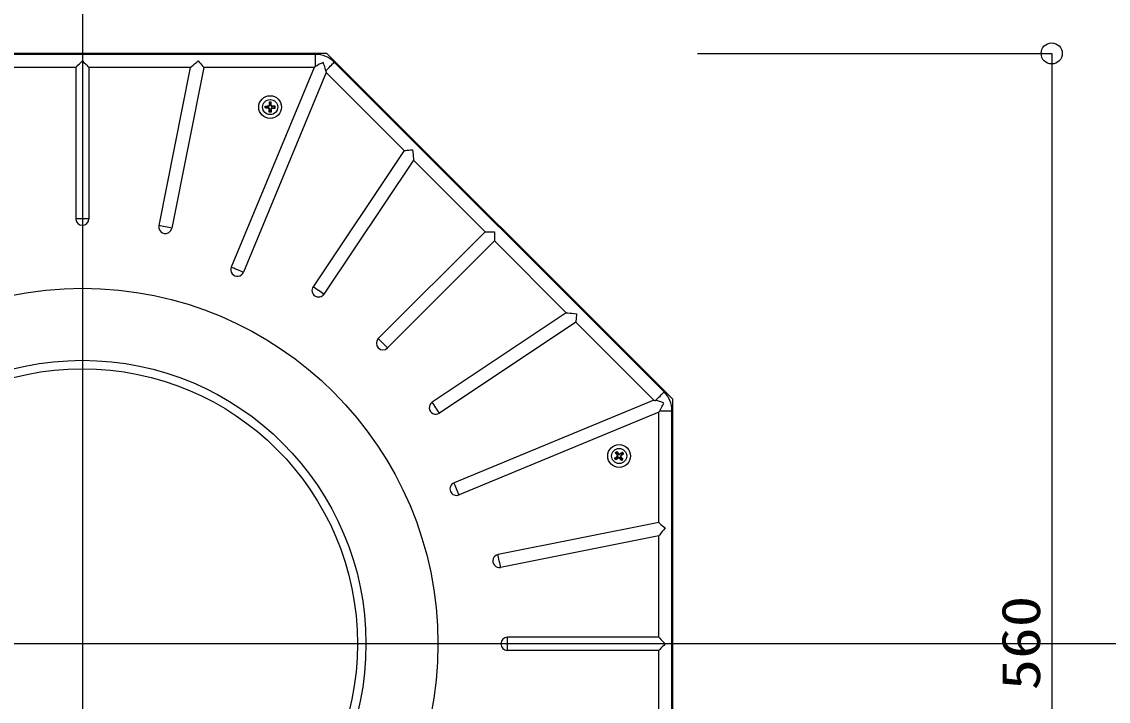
# Model space of a CAD drawing. Units: millimetres at full size; details may follow other scales. Extents: x -1447 to 1447, y -1005 to 1005.
# Drawn here: x -55 to 460, y 296 to 619 of the extents above; entities that cross this region are included whole.
import ezdxf
from ezdxf.enums import TextEntityAlignment as Align

# ---------------------------------------------------------------- set-up
doc = ezdxf.new("R2010")
doc.units = ezdxf.units.MM
doc.header["$LTSCALE"] = 7.8
doc.layers.add('F-F', color=134, linetype='Continuous')
doc.styles.add('ＭＳ ゴシック', font='')
doc.styles.get('ＭＳ ゴシック').set_extended_font_data('MS Gothic')

msp = doc.modelspace()

# ---------------------------------------------------------------- linework, layer by layer
at = {"layer": 'F-F', "color": 7}
for p, q in [((-26.105, 714.518), (-26.105, -667.201)), ((497.791, 323.519), (-550, 323.519))]:
    msp.add_line(p, q, dxfattribs=at)
at = {"layer": 'F-F'}
for p, q in [((84.472, 603.065), (-136.681, 603.065)), ((84.472, 597.331), (84.472, 603.065)), ((249.754, 442.999), (93.376, 599.377)), ((-29.215, 596.845), (-77.301, 596.845)), ((-29.215, 596.845), (-29.215, 525.119)), ((25.092, 596.845), (-22.994, 596.845)), ((25.092, 596.845), (10.175, 521.852)), ((83.744, 596.845), (31.435, 596.845)), ((83.744, 596.845), (44.518, 502.144)), ((126.48, 557.476), (89.491, 594.464)), ((60.79, 577.855), (60.59, 577.671)), ((60.797, 578.372), (60.603, 578.562)), ((60.79, 577.855), (60.797, 578.372)), ((61.448, 577.811), (60.79, 577.855)), ((60.797, 578.372), (61.457, 578.397)), ((62.253, 577.756), (61.448, 577.811)), ((61.457, 578.397), (62.241, 578.426)), ((62.241, 578.426), (62.059, 578.616)), ((62.063, 577.572), (62.253, 577.756)), ((62.605, 577.393), (62.415, 577.209)), ((62.422, 578.964), (62.604, 578.774)), ((62.635, 576.587), (62.605, 577.393)), ((63.276, 577.383), (63.222, 576.578)), ((63.46, 577.193), (63.276, 577.383)), ((63.319, 578.763), (63.278, 579.573)), ((63.319, 578.763), (63.506, 578.948)), ((63.639, 577.735), (64.445, 577.766)), ((63.639, 577.735), (63.824, 577.545)), ((63.859, 578.589), (63.671, 578.405)), ((64.445, 577.766), (65.105, 577.79)), ((65.105, 577.79), (65.112, 578.308)), ((65.105, 577.79), (65.299, 577.601)), ((65.112, 578.308), (65.312, 578.491)), ((62.66, 575.928), (62.47, 575.734)), ((62.66, 575.928), (62.635, 576.587)), ((63.177, 575.92), (62.66, 575.928)), ((63.222, 576.578), (63.177, 575.92)), ((63.177, 575.92), (63.361, 575.72)), ((126.48, 557.476), (83.312, 492.871)), ((164.967, 518.989), (130.965, 552.991)), ((164.967, 518.989), (114.249, 468.271)), ((164.967, 518.989), (169.366, 518.989)), ((169.366, 518.989), (169.366, 514.59)), ((203.368, 480.588), (169.366, 514.59)), ((203.368, 480.588), (139.792, 438.108)), ((244.841, 439.114), (207.853, 476.103)), ((244.841, 439.114), (150.14, 399.888)), ((253.9, 207.537), (253.9, 439.5)), ((247.221, 381.058), (247.221, 433.367)), ((247.708, 434.095), (253.442, 434.095)), ((253.442, 212.942), (253.442, 434.095)), ((226.921, 414.158), (226.653, 414.2)), ((227.297, 413.616), (226.921, 414.158)), ((227.081, 411.925), (227.692, 412.451)), ((227.756, 412.953), (227.297, 413.616)), ((227.331, 414.475), (227.358, 414.745)), ((227.692, 412.451), (227.43, 412.484)), ((227.494, 412.986), (227.756, 412.953)), ((227.761, 413.975), (228.273, 413.38)), ((228.273, 413.38), (228.308, 413.64)), ((228.806, 413.574), (228.771, 413.313)), ((229.409, 412.217), (229.148, 412.248)), ((229.208, 412.747), (229.816, 413.284)), ((229.208, 412.747), (229.469, 412.715)), ((229.816, 413.284), (230.313, 413.723)), ((230.313, 413.723), (230.581, 413.697)), ((226.581, 411.494), (226.311, 411.522)), ((226.581, 411.494), (227.081, 411.925)), ((226.897, 411.085), (226.581, 411.494)), ((226.897, 411.085), (226.856, 410.817)), ((227.439, 411.461), (226.897, 411.085)), ((228.103, 411.92), (227.439, 411.461)), ((228.069, 411.657), (228.103, 411.92)), ((228.605, 411.856), (228.571, 411.593)), ((228.605, 411.856), (229.131, 411.244)), ((229.131, 411.244), (229.561, 410.744)), ((229.561, 410.744), (229.534, 410.474)), ((229.561, 410.744), (229.97, 411.061)), ((229.97, 411.061), (230.238, 411.019)), ((247.221, 381.058), (171.015, 365.899)), ((247.221, 326.629), (247.221, 374.715)), ((247.221, 326.629), (175.495, 326.629)), ((247.221, 272.322), (247.221, 320.408))]:
    msp.add_line(p, q, dxfattribs=at)
at = {"layer": 'F-F', "color": 4}
for p, q in [((265.523, 603.523), (433.557, 603.523)), ((433.557, 603.523), (433.557, 43.514))]:
    msp.add_line(p, q, dxfattribs=at)
at = {"layer": 'F-F'}
for points in [[(253.9, 439.5), (89.877, 603.523), (-142.086, 603.523), (-306.109, 439.5)], [(-29.215, 596.845), (-28.74, 597.32), (-28.169, 597.89), (-27.524, 598.536), (-26.827, 599.232), (-26.105, 599.955)], [(-26.105, 599.955), (-25.382, 599.232), (-24.685, 598.536), (-24.04, 597.89), (-23.47, 597.32), (-22.994, 596.845)], [(25.092, 596.845), (25.671, 597.32), (26.367, 597.89), (27.153, 598.536), (28.002, 599.232), (28.882, 599.955)], [(28.882, 599.955), (29.475, 599.232), (30.047, 598.536), (30.576, 597.89), (31.045, 597.32), (31.435, 596.845)], [(89.321, 595.322), (89.779, 595.78), (90.301, 596.302), (90.862, 596.864), (91.438, 597.44), (92.002, 598.004), (92.529, 598.53), (92.994, 598.995), (93.376, 599.377)], [(-22.994, 596.845), (-22.994, 525.119), (-29.215, 525.119)], [(31.435, 596.845), (16.276, 520.638), (15.678, 520.757), (14.942, 520.903), (14.109, 521.069), (13.226, 521.245), (12.343, 521.42), (11.51, 521.586), (10.773, 521.733), (10.175, 521.852)], [(89.321, 595.322), (89.382, 595.015), (89.439, 594.729), (89.491, 594.464), (50.265, 499.764), (49.702, 499.997), (49.008, 500.284), (48.223, 500.609), (47.392, 500.954), (46.56, 501.298), (45.775, 501.623), (45.081, 501.911), (44.518, 502.144)], [(83.744, 596.845), (83.968, 596.994), (84.211, 597.157), (84.472, 597.331)], [(60.59, 577.671), (60.592, 577.783), (60.593, 577.894), (60.595, 578.005), (60.597, 578.117), (60.598, 578.228), (60.6, 578.339), (60.602, 578.451), (60.603, 578.562)], [(62.402, 577.549), (62.173, 577.564), (61.944, 577.58), (61.716, 577.595), (61.488, 577.611), (61.262, 577.626), (61.036, 577.641), (60.812, 577.656), (60.59, 577.671)], [(60.603, 578.562), (60.823, 578.57), (61.045, 578.579), (61.267, 578.587), (61.491, 578.595), (61.716, 578.604), (61.942, 578.612), (62.168, 578.62), (62.395, 578.629)], [(62.652, 580.441), (62.541, 580.442), (62.523, 580.22), (62.505, 579.996), (62.487, 579.77), (62.468, 579.544), (62.45, 579.316), (62.432, 579.088), (62.413, 578.859), (62.395, 578.629)], [(62.47, 575.734), (62.462, 575.957), (62.453, 576.181), (62.445, 576.406), (62.437, 576.633), (62.428, 576.861), (62.42, 577.09), (62.411, 577.319), (62.402, 577.549)], [(63.244, 580.235), (62.722, 580.243), (62.541, 580.442)], [(62.722, 580.243), (62.669, 579.582), (62.604, 578.774)], [(63.483, 577.533), (63.713, 577.541), (63.943, 577.55), (64.171, 577.558), (64.399, 577.567), (64.626, 577.575), (64.851, 577.584), (65.076, 577.592), (65.299, 577.601), (65.3, 577.712), (65.302, 577.823), (65.304, 577.935), (65.305, 578.046), (65.307, 578.157), (65.309, 578.269), (65.31, 578.38), (65.312, 578.491), (65.092, 578.506), (64.871, 578.521), (64.649, 578.536), (64.426, 578.551), (64.201, 578.566), (63.976, 578.581), (63.75, 578.597), (63.523, 578.612), (63.512, 578.842), (63.5, 579.072), (63.489, 579.3), (63.477, 579.528), (63.466, 579.755), (63.454, 579.981), (63.443, 580.206), (63.432, 580.429), (63.32, 580.431), (63.209, 580.432), (63.098, 580.434), (62.986, 580.436), (62.875, 580.437), (62.764, 580.439), (62.652, 580.441)], [(63.278, 579.573), (63.244, 580.235), (63.432, 580.429)], [(63.483, 577.533), (63.468, 577.303), (63.452, 577.074), (63.437, 576.846), (63.422, 576.618), (63.406, 576.392), (63.391, 576.167), (63.376, 575.943), (63.361, 575.72)], [(65.112, 578.308), (64.454, 578.352), (63.671, 578.405)], [(63.361, 575.72), (63.25, 575.722), (63.138, 575.724), (63.027, 575.725), (62.916, 575.727), (62.804, 575.729), (62.693, 575.73), (62.581, 575.732), (62.47, 575.734)], [(126.48, 557.476), (127.092, 557.536), (127.826, 557.608), (128.657, 557.69), (129.554, 557.778), (130.484, 557.87)], [(130.484, 557.87), (130.596, 556.736), (130.703, 555.644), (130.803, 554.632), (130.891, 553.736), (130.965, 552.991)], [(130.965, 552.991), (88.485, 489.415), (87.978, 489.754), (87.353, 490.171), (86.647, 490.643), (85.898, 491.143), (85.15, 491.643), (84.444, 492.115), (83.819, 492.532), (83.312, 492.871)], [(169.366, 514.59), (118.648, 463.872), (114.249, 468.271)], [(203.368, 480.588), (204.113, 480.514), (205.008, 480.426), (206.021, 480.326), (207.113, 480.219), (208.247, 480.107)], [(208.247, 480.107), (208.155, 479.177), (208.067, 478.28), (207.985, 477.449), (207.913, 476.715), (207.853, 476.103)], [(207.853, 476.103), (143.248, 432.935), (142.909, 433.442), (142.492, 434.067), (142.02, 434.773), (141.52, 435.521), (141.02, 436.27), (140.548, 436.976), (140.131, 437.601), (139.792, 438.108)], [(244.841, 439.114), (245.105, 439.062), (245.392, 439.005), (245.699, 438.944)], [(245.699, 438.944), (246.157, 439.402), (246.679, 439.924), (247.241, 440.485), (247.817, 441.061), (248.381, 441.625), (248.907, 442.152), (249.372, 442.617), (249.754, 442.999)], [(247.708, 434.095), (247.534, 433.834), (247.371, 433.592), (247.221, 433.367), (152.521, 394.141), (152.288, 394.704), (152, 395.398), (151.675, 396.183), (151.331, 397.015), (150.986, 397.846), (150.661, 398.631), (150.374, 399.325), (150.14, 399.888)], [(226.311, 411.522), (226.48, 411.667), (226.65, 411.813), (226.821, 411.961), (226.993, 412.109), (227.166, 412.257), (227.339, 412.407), (227.513, 412.556), (227.688, 412.706)], [(226.653, 414.2), (226.741, 414.268), (226.829, 414.336), (226.917, 414.404), (227.006, 414.472), (227.094, 414.54), (227.182, 414.608), (227.27, 414.677), (227.358, 414.745)], [(227.688, 412.706), (227.557, 412.896), (227.426, 413.084), (227.296, 413.272), (227.166, 413.46), (227.037, 413.646), (226.908, 413.832), (226.78, 414.016), (226.653, 414.2)], [(226.921, 414.158), (227.331, 414.475), (227.761, 413.975)], [(227.358, 414.745), (227.502, 414.578), (227.646, 414.41), (227.791, 414.241), (227.937, 414.071), (228.084, 413.901), (228.231, 413.73), (228.379, 413.558), (228.527, 413.386)], [(228.349, 411.851), (228.499, 411.677), (228.649, 411.503), (228.798, 411.329), (228.947, 411.157), (229.095, 410.985), (229.242, 410.813), (229.388, 410.643), (229.534, 410.474), (229.622, 410.542), (229.71, 410.61), (229.798, 410.679), (229.886, 410.747), (229.974, 410.815), (230.062, 410.883), (230.15, 410.951), (230.238, 411.019), (230.113, 411.2), (229.987, 411.382), (229.86, 411.565), (229.733, 411.75), (229.604, 411.934), (229.476, 412.12), (229.347, 412.306), (229.218, 412.493), (229.39, 412.645), (229.563, 412.797), (229.734, 412.949), (229.905, 413.1), (230.076, 413.251), (230.245, 413.401), (230.414, 413.549), (230.581, 413.697), (230.513, 413.785), (230.445, 413.873), (230.377, 413.962), (230.309, 414.05), (230.24, 414.138), (230.172, 414.226), (230.104, 414.314)], [(230.104, 414.314), (230.036, 414.402), (229.851, 414.277), (229.664, 414.152), (229.477, 414.025), (229.288, 413.898), (229.099, 413.771), (228.909, 413.643), (228.718, 413.514), (228.527, 413.386)], [(229.993, 414.136), (229.444, 413.766), (228.771, 413.313)], [(229.97, 411.061), (229.595, 411.603), (229.148, 412.248)], [(230.313, 413.723), (229.993, 414.136), (230.036, 414.402)], [(226.856, 410.817), (226.788, 410.905), (226.719, 410.993), (226.651, 411.081), (226.583, 411.169), (226.515, 411.257), (226.447, 411.345), (226.379, 411.434), (226.311, 411.522)], [(228.349, 411.851), (228.16, 411.72), (227.971, 411.59), (227.783, 411.459), (227.596, 411.329), (227.409, 411.2), (227.223, 411.072), (227.039, 410.944), (226.856, 410.817)], [(247.221, 381.058), (247.697, 380.668), (248.267, 380.199), (248.913, 379.67), (249.609, 379.098), (250.332, 378.505)], [(250.332, 378.505), (249.609, 377.625), (248.913, 376.776), (248.267, 375.99), (247.697, 375.294), (247.221, 374.715)], [(247.221, 374.715), (172.229, 359.798), (172.11, 360.396), (171.963, 361.133), (171.797, 361.966), (171.622, 362.849), (171.446, 363.732), (171.28, 364.565), (171.134, 365.301), (171.015, 365.899)], [(247.221, 320.408), (175.495, 320.408), (175.495, 326.629)], [(247.221, 326.629), (247.697, 326.154), (248.267, 325.583), (248.913, 324.938), (249.609, 324.241), (250.332, 323.519)], [(250.332, 323.519), (249.609, 322.796), (248.913, 322.099), (248.267, 321.454), (247.697, 320.884), (247.221, 320.408)]]:
    msp.add_lwpolyline(points, dxfattribs=at)
at = {"layer": 'F-F', "color": 4}
msp.add_circle((433.557, 603.523), 5, dxfattribs=at)
at = {"layer": 'F-F'}
for centre, radius in [((62.951, 578.081), 5.409), ((62.951, 578.081), 3.564), ((-26.105, 323.519), 168.636), ((-26.105, 323.519), 134.48), ((-26.105, 323.519), 130.466), ((228.446, 412.609), 5.409), ((228.446, 412.609), 3.564)]:
    msp.add_circle(centre, radius, dxfattribs=at)
for centre, radius, start, end in [((84.472, 590.473), 12.592, 45.00018, 89.99981), ((96.443, 578.911), 21.968, 112.31838, 123.01951), ((68.187, 590.873), 21.596, 11.88819, 22.77406), ((62.951, 578.081), 1.527, 168.0682, 190.21191), ((62.228, 578.803), 0.377, 272.00402, 355.52795), ((62.228, 577.38), 0.377, 1.99625, 86.27957), ((62.951, 578.081), 1.527, 77.63714, 100.63748), ((63.652, 577.359), 0.377, 91.99262, 176.28313), ((63.695, 578.781), 0.377, 182.75598, 266.27324), ((62.951, 578.081), 1.527, 348.0682, 10.21191), ((62.951, 578.081), 1.527, 258.06879, 280.20985), ((-26.105, 525.119), 3.11, 180, 0), ((13.226, 521.245), 3.11, 168.75021, 348.75), ((47.392, 500.954), 3.11, 157.49997, 337.50014), ((85.898, 491.143), 3.11, 146.25018, 326.24982), ((116.448, 466.071), 3.11, 135.00002, 314.99998), ((141.52, 435.521), 3.11, 123.74995, 303.75004), ((241.137, 417.447), 21.976, 67.32009, 78.01746), ((240.85, 434.095), 12.592, 0, 44.99975), ((229.721, 445.839), 21.481, 326.85885, 337.80327), ((228.446, 412.609), 1.527, 116.64126, 138.78258), ((227.447, 412.737), 0.377, 310.57465, 34.85085), ((228.559, 413.625), 0.377, 220.57002, 304.10325), ((229.457, 412.464), 0.377, 131.32144, 214.8479), ((228.446, 412.609), 1.528, 26.21216, 49.20891), ((228.446, 412.61), 1.528, 206.64468, 228.77853), ((228.318, 411.611), 0.377, 40.57033, 124.85161), ((228.446, 412.609), 1.527, 296.64126, 318.78258), ((151.331, 397.015), 3.11, 112.5002, 292.49989), ((171.622, 362.849), 3.11, 101.24998, 281.25008), ((175.495, 323.519), 3.11, 90.00019, 269.99981)]:
    msp.add_arc(centre, radius, start, end, dxfattribs=at)

# ---------------------------------------------------------------- texts
at = {"layer": 'F-F', "color": 4, "style": 'ＭＳ ゴシック', "width": 1.2}
msp.add_text('560', height=18.33, rotation=90, dxfattribs=at).set_placement((433.557, 301.46), align=Align.BOTTOM_LEFT)

doc.saveas('drawing.dxf')
